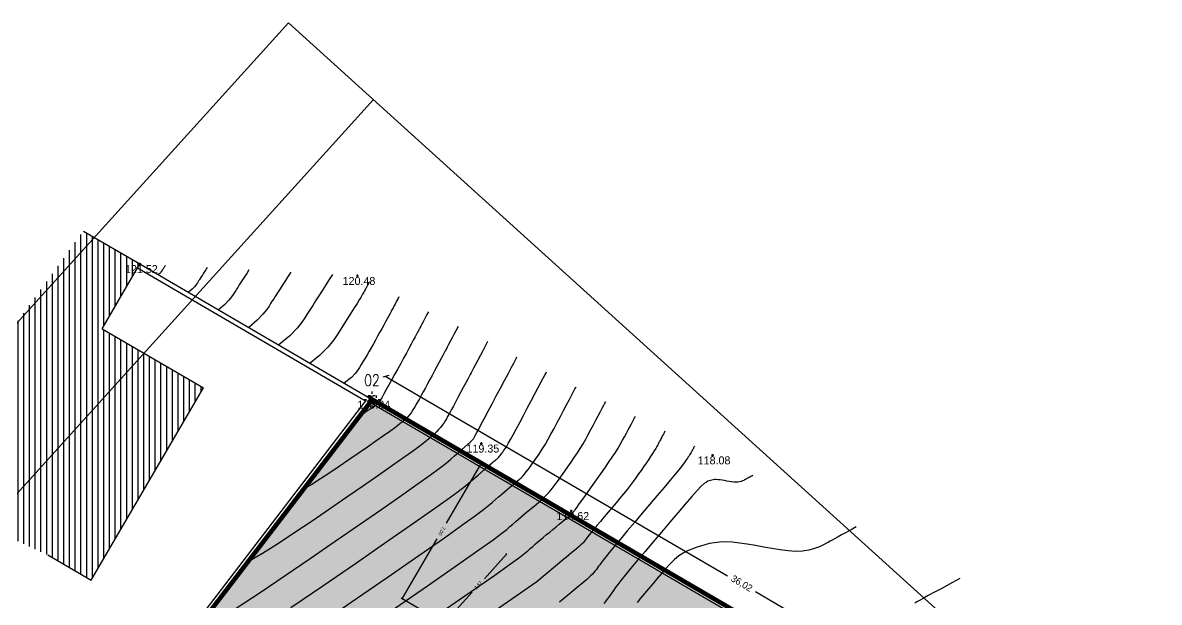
# Model space of a CAD drawing. Extents: x -85466713 to -87592, y -94413748 to -55832.
# Drawn here: x -87681.35 to -87631.64, y -65427.5 to -65402.16 of the extents above; entities that cross this region are included whole.
import ezdxf
from ezdxf.enums import TextEntityAlignment as Align

# ---------------------------------------------------------------- set-up
doc = ezdxf.new("R2010")
doc.units = 0
doc.header["$MEASUREMENT"] = 0
doc.header["$PDMODE"] = 34
doc.header["$PDSIZE"] = 0.05
doc.linetypes.add('ACAD_ISO04W100', pattern=[30, 24, -3, 0, -3])
doc.linetypes.add('DASHED', pattern=[70, 50, -20])
for name, color, linetype in [('0_coordinates', 1, 'Continuous'), ('0_PROP.aux.cotas', 30, 'Continuous'), ('0_tramas piso0', 7, 'Continuous'), ('CV', 8, 'Continuous'), ('CVD', 6, 'Continuous'), ('LEVTP_EDIF', 3, 'Continuous'), ('LEVTP_MURO', 1, 'Continuous'), ('POINTS', 2, 'Continuous'), ('Z', 1, 'Continuous')]:
    doc.layers.add(name, color=color, linetype=linetype)
doc.layers.add('0_folha', color=7, linetype='Continuous', lineweight=9)
doc.layers.add('0_Limites_Terreno', color=30, linetype='DASHED', lineweight=35)
doc.styles.add('coordinates', font='romans', dxfattribs={"width": 0.8})
doc.styles.add('creativespace', font='GOTHIC.TTF')
doc.dimstyles.new('creativespace', dxfattribs={"dimtxt": 0.15, "dimasz": 0.05, "dimexe": 0.05, "dimexo": 0.05, "dimgap": 0.2, "dimtad": 0, "dimtoh": 1, "dimzin": 1, "dimtxsty": 'creativespace', "dimblk": 'OBLIQUE', "dimcen": 0, "dimclrd": 251, "dimclre": 256, "dimclrt": 30, "dimazin": 3, "dimtfac": 1, "dimtmove": 0, "dimatfit": 3, "dimldrblk": 'OBLIQUE', "dimfxl": 1, "dimlwd": -1, "dimlwe": -1, "dimarcsym": 0})

# ---------------------------------------------------------------- blocks, each defined once
blk = doc.blocks.new('_Oblique')
at = {"color": 0, "linetype": 'ByBlock', "lineweight": -2}
blk.add_line((-0.5, -0.5), (0.5, 0.5), dxfattribs=at)
blk = doc.blocks.new('*D231')
at = {"layer": '0_PROP.aux.cotas', "color": 251, "transparency": 16777216}
for p, q in [((-87660.193, -65425.405), (-87661.158, -65426.472)), ((-87662.655, -65428.126), (-87661.69, -65427.059))]:
    blk.add_line(p, q, dxfattribs=at)
at = {"layer": 'DEFPOINTS', "color": 0, "transparency": 16777216}
for p in [(-87660.193, -65425.405), (-87660.193, -65425.405), (-87662.655, -65428.126)]:
    blk.add_point(p, dxfattribs=at)
at = {"layer": '0_PROP.aux.cotas', "color": 251, "transparency": 16777216, "xscale": 0.05, "yscale": 0.05, "zscale": 0.05}
for p, rotation in [((-87660.193, -65425.405), 47.85695784791795), ((-87662.655, -65428.126), 227.856957847918)]:
    blk.add_blockref('_Oblique', p, dxfattribs=dict(at, rotation=rotation))
at = {"layer": '0_PROP.aux.cotas', "color": 30, "transparency": 16777216, "insert": (-87661.424, -65426.765), "char_height": 0.15, "attachment_point": 5, "rotation": 47.857, "style": 'creativespace'}
blk.add_mtext('3,67', dxfattribs=at)
blk = doc.blocks.new('*D235')
at = {"layer": '0_PROP.aux.cotas', "color": 251, "transparency": 16777216}
for p, q in [((-87661.296, -65421.417), (-87662.829, -65424.046)), ((-87664.757, -65427.352), (-87663.223, -65424.723))]:
    blk.add_line(p, q, dxfattribs=at)
at = {"layer": '0_PROP.aux.cotas', "transparency": 16777216}
for p, q in [((-87657.831, -65423.437), (-87661.339, -65421.391)), ((-87661.292, -65429.373), (-87664.8, -65427.327))]:
    blk.add_line(p, q, dxfattribs=at)
at = {"layer": 'DEFPOINTS', "color": 0, "transparency": 16777216}
for p in [(-87661.296, -65421.417), (-87657.788, -65423.462), (-87661.249, -65429.398)]:
    blk.add_point(p, dxfattribs=at)
at = {"layer": '0_PROP.aux.cotas', "color": 251, "transparency": 16777216, "xscale": 0.05, "yscale": 0.05, "zscale": 0.05}
for p, rotation in [((-87661.296, -65421.417), 59.75197543846969), ((-87664.757, -65427.352), 239.7519754384697)]:
    blk.add_blockref('_Oblique', p, dxfattribs=dict(at, rotation=rotation))
at = {"layer": '0_PROP.aux.cotas', "color": 30, "transparency": 16777216, "insert": (-87663.026, -65424.384), "char_height": 0.15, "attachment_point": 5, "rotation": 239.752, "style": 'creativespace'}
blk.add_mtext('7,00', dxfattribs=at)
blk = doc.blocks.new('mk_02')
at = {"linetype": 'ACAD_ISO04W100', "ltscale": 0.001}
for points in [[(-0.25, 0.25), (0, 0.25), (0, 0), (-0.25, 0)], [(0.25, -0.25), (0, -0.25), (0, 0), (0.25, 0)]]:
    blk.add_hatch(color=9, dxfattribs=at).paths.add_polyline_path(points)
for p, q in [((-0.5, 0), (0.5, 0)), ((-0.25, 0.25), (0.25, 0.25)), ((-0.25, 0.25), (-0.25, -0.25)), ((0, -0.5), (0, 0.5)), ((0.25, 0.25), (0.25, -0.25)), ((-0.25, -0.25), (0.25, -0.25))]:
    blk.add_line(p, q, dxfattribs=at)
blk = doc.blocks.new('*D250')
at = {"layer": '0_PROP.aux.cotas', "color": 251, "transparency": 16777216}
for p, q in [((-87665.471, -65417.626), (-87650.525, -65426.342)), ((-87634.359, -65435.769), (-87649.305, -65427.053))]:
    blk.add_line(p, q, dxfattribs=at)
at = {"layer": '0_PROP.aux.cotas', "transparency": 16777216}
for p, q in [((-87665.446, -65417.583), (-87665.446, -65417.583)), ((-87634.334, -65435.726), (-87634.334, -65435.726))]:
    blk.add_line(p, q, dxfattribs=at)
at = {"layer": 'DEFPOINTS', "color": 0, "transparency": 16777216}
for p in [(-87665.471, -65417.626), (-87665.471, -65417.626), (-87634.359, -65435.769)]:
    blk.add_point(p, dxfattribs=at)
at = {"layer": '0_PROP.aux.cotas', "color": 251, "transparency": 16777216, "xscale": 0.2, "yscale": 0.2, "zscale": 0.2}
for p, rotation in [((-87665.471, -65417.626), 149.751975437865), ((-87634.359, -65435.769), 329.751975437865)]:
    blk.add_blockref('_Oblique', p, dxfattribs=dict(at, rotation=rotation))
at = {"layer": '0_PROP.aux.cotas', "color": 30, "transparency": 16777216, "insert": (-87649.915, -65426.697), "char_height": 0.3, "attachment_point": 5, "rotation": 329.752, "style": 'creativespace'}
blk.add_mtext('36,02', dxfattribs=at)

msp = doc.modelspace()

# ---------------------------------------------------------------- hatches: boundary and pattern name
at = {"layer": '0_tramas piso0', "transparency": 33554536}
h = msp.add_hatch(color=55, dxfattribs=at)
h.dxf.hatch_style = 1
edge = h.paths.add_edge_path()
edge.add_line((-87647.703, -65452.904), (-87641.435, -65445.289))
edge.add_line((-87641.435, -65445.289), (-87635.749, -65437.671))
edge.add_line((-87635.749, -65437.671), (-87635.164, -65436.828))
edge.add_line((-87635.164, -65436.828), (-87666.137, -65418.767))
edge.add_line((-87666.137, -65418.767), (-87690.568, -65450.601))
edge.add_line((-87690.568, -65450.601), (-87685.867, -65455.928))
edge.add_line((-87685.867, -65455.928), (-87669.97, -65439.036))
edge.add_line((-87669.97, -65439.036), (-87661.249, -65429.398))
edge.add_line((-87661.249, -65429.398), (-87648.274, -65441.14))
edge.add_line((-87648.274, -65441.14), (-87655.653, -65449.295))
edge.add_line((-87655.653, -65449.295), (-87654.986, -65449.899))
edge.add_line((-87654.986, -65449.899), (-87656.328, -65451.381))
edge.add_line((-87656.328, -65451.381), (-87662.089, -65446.168))
edge.add_line((-87662.089, -65446.168), (-87676.574, -65465.648))
edge.add_arc((-87584.219, -65367.109), 135.054, 226.8557, 232.95013)
edge.add_line((-87665.591, -65474.896), (-87664.429, -65474.511))
edge.add_line((-87664.429, -65474.511), (-87662.084, -65471.827))
edge.add_line((-87662.084, -65471.827), (-87658.074, -65467.226))
edge.add_line((-87658.074, -65467.226), (-87653.499, -65460.459))
edge.add_line((-87653.499, -65460.459), (-87647.703, -65452.904))
edge = h.paths.add_edge_path(flags=17)
edge.add_line((-87663.017, -65445.329), (-87667.282, -65441.469))
edge.add_line((-87667.282, -65441.469), (-87683.541, -65458.563))
edge.add_line((-87683.541, -65458.563), (-87682.435, -65459.817))
edge.add_arc((-87583.44, -65366.282), 136.194, 223.37562, 223.84064)
edge.add_arc((-87574.984, -65357.873), 148.118, 223.92113, 225.75822)
edge.add_line((-87678.324, -65463.985), (-87663.017, -65445.329))
at = {"layer": 'LEVTP_EDIF', "linetype": 'Continuous'}
h = msp.add_hatch(dxfattribs=at)
h.set_pattern_fill('ANSI31', color=5, scale=2, angle=45)
h.set_pattern_definition([(90, (134.19676, 148.2944), (-0.25, -8e-13), [])])
h.paths.add_polyline_path([(-87673.45, -65418.133), (-87677.88, -65415.549), (-87676.225, -65412.711), (-87678.695, -65411.271), (-87681.994, -65415.81), (-87684.378, -65420.31), (-87682.457, -65424.413), (-87680.253, -65425.431), (-87678.352, -65426.54)])

# ---------------------------------------------------------------- linework, layer by layer
at = {"layer": '0_folha'}
for p, q in [((-87669.723, -65402.165), (-87709.58, -65446.208)), ((-87592.431, -65472.11), (-87669.723, -65402.165)), ((-87666.016, -65405.52), (-87705.872, -65449.563))]:
    msp.add_line(p, q, dxfattribs=at)
at = {"layer": '0_Limites_Terreno', "ltscale": 0.02, "const_width": 0.2, "flags": 128}
msp.add_lwpolyline([(-87647.584, -65452.996), (-87641.315, -65445.379), (-87635.629, -65437.761), (-87634.949, -65436.78), (-87666.061, -65418.638), (-87690.688, -65450.759), (-87691.578, -65451.874), (-87687.085, -65456.837), (-87685.113, -65459.47), (-87682.126, -65462.883), (-87679.652, -65465.174), (-87677.273, -65467.098), (-87672.38, -65470.618), (-87666.894, -65474.203), (-87665.591, -65475.054), (-87664.343, -65474.641), (-87661.971, -65471.926), (-87657.961, -65467.325), (-87653.375, -65460.543)], close=True, dxfattribs=at)
at = {"layer": 'CV', "linetype": 'Continuous'}
for points in [[(-87675.111, -65412.772, 0), (-87675.134, -65412.807, 0), (-87675.15, -65412.833, 0), (-87675.17, -65412.863, 0), (-87675.19, -65412.895, 0), (-87675.209, -65412.925, 0), (-87675.226, -65412.95, 0), (-87675.226, -65412.95, 0), (-87675.237, -65412.968, 0), (-87675.245, -65412.981, 0), (-87675.252, -65412.991, 0), (-87675.26, -65413.004, 0), (-87675.271, -65413.022, 0), (-87675.271, -65413.022, 0), (-87675.289, -65413.047, 0), (-87675.316, -65413.082, 0), (-87675.359, -65413.126, 0), (-87675.421, -65413.179, 0), (-87675.422, -65413.179, 0)], [(-87673.284, -65412.871, 0), (-87673.344, -65412.965, 0), (-87673.387, -65413.032, 0), (-87673.438, -65413.112, 0), (-87673.492, -65413.196, 0), (-87673.544, -65413.276, 0), (-87673.586, -65413.343, 0), (-87673.586, -65413.343, 0), (-87673.616, -65413.389, 0), (-87673.638, -65413.423, 0), (-87673.656, -65413.451, 0), (-87673.677, -65413.485, 0), (-87673.707, -65413.531, 0), (-87673.707, -65413.531, 0), (-87673.753, -65413.599, 0), (-87673.825, -65413.691, 0), (-87673.938, -65413.807, 0), (-87674.102, -65413.948, 0), (-87674.103, -65413.948, 0)], [(-87669.63, -65413.07, 0), (-87669.765, -65413.282, 0), (-87669.861, -65413.43, 0), (-87669.976, -65413.61, 0), (-87670.097, -65413.799, 0), (-87670.212, -65413.979, 0), (-87670.308, -65414.128, 0), (-87670.308, -65414.128, 0), (-87670.375, -65414.232, 0), (-87670.423, -65414.307, 0), (-87670.464, -65414.371, 0), (-87670.512, -65414.446, 0), (-87670.579, -65414.551, 0), (-87670.579, -65414.551, 0), (-87670.681, -65414.703, 0), (-87670.844, -65414.908, 0), (-87671.095, -65415.168, 0), (-87671.463, -65415.484, 0), (-87671.466, -65415.486, 0)], [(-87667.803, -65413.169, 0), (-87667.976, -65413.44, 0), (-87668.098, -65413.63, 0), (-87668.244, -65413.859, 0), (-87668.4, -65414.101, 0), (-87668.546, -65414.33, 0), (-87668.668, -65414.52, 0), (-87668.668, -65414.52, 0), (-87668.754, -65414.654, 0), (-87668.815, -65414.749, 0), (-87668.868, -65414.831, 0), (-87668.929, -65414.926, 0), (-87669.015, -65415.06, 0), (-87669.015, -65415.06, 0), (-87669.145, -65415.255, 0), (-87669.353, -65415.517, 0), (-87669.674, -65415.849, 0), (-87670.144, -65416.253, 0), (-87670.147, -65416.255, 0)], [(-87666.19, -65413.491, 0), (-87666.201, -65413.513, 0), (-87666.209, -65413.528, 0), (-87666.219, -65413.546, 0), (-87666.229, -65413.565, 0), (-87666.239, -65413.583, 0), (-87666.246, -65413.598, 0), (-87666.246, -65413.598, 0), (-87666.252, -65413.609, 0), (-87666.256, -65413.616, 0), (-87666.26, -65413.623, 0), (-87666.264, -65413.63, 0), (-87666.269, -65413.641, 0), (-87666.269, -65413.641, 0), (-87666.277, -65413.656, 0), (-87666.288, -65413.676, 0), (-87666.302, -65413.702, 0), (-87666.318, -65413.731, 0), (-87666.336, -65413.766, 0), (-87666.336, -65413.766, 0), (-87666.358, -65413.805, 0), (-87666.381, -65413.847, 0), (-87666.405, -65413.892, 0), (-87666.431, -65413.939, 0), (-87666.458, -65413.987, 0), (-87666.458, -65413.987, 0), (-87666.485, -65414.037, 0), (-87666.519, -65414.096, 0), (-87666.566, -65414.176, 0), (-87666.634, -65414.286, 0), (-87666.727, -65414.436, 0), (-87666.727, -65414.436, 0), (-87666.851, -65414.632, 0), (-87667.002, -65414.869, 0), (-87667.173, -65415.136, 0), (-87667.356, -65415.423, 0), (-87667.547, -65415.72, 0), (-87667.547, -65415.72, 0), (-87667.748, -65416.022, 0), (-87668.004, -65416.347, 0), (-87668.374, -65416.717, 0), (-87668.783, -65417.05, 0)], [(-87664.897, -65414.144, 0), (-87664.937, -65414.219, 0), (-87664.964, -65414.271, 0), (-87664.998, -65414.335, 0), (-87665.033, -65414.401, 0), (-87665.067, -65414.464, 0), (-87665.094, -65414.517, 0), (-87665.094, -65414.517, 0), (-87665.114, -65414.554, 0), (-87665.128, -65414.58, 0), (-87665.14, -65414.603, 0), (-87665.154, -65414.629, 0), (-87665.173, -65414.666, 0), (-87665.173, -65414.666, 0), (-87665.202, -65414.72, 0), (-87665.24, -65414.791, 0), (-87665.287, -65414.878, 0), (-87665.343, -65414.983, 0), (-87665.408, -65415.103, 0), (-87665.408, -65415.103, 0), (-87665.482, -65415.239, 0), (-87665.563, -65415.387, 0), (-87665.65, -65415.545, 0), (-87665.74, -65415.708, 0), (-87665.831, -65415.875, 0), (-87665.831, -65415.875, 0), (-87665.923, -65416.042, 0), (-87666.015, -65416.208, 0), (-87666.106, -65416.371, 0), (-87666.196, -65416.529, 0), (-87666.285, -65416.681, 0), (-87666.285, -65416.681, 0), (-87666.372, -65416.827, 0), (-87666.457, -65416.966, 0), (-87666.542, -65417.101, 0), (-87666.626, -65417.233, 0), (-87666.71, -65417.364, 0), (-87666.71, -65417.364, 0), (-87666.805, -65417.5, 0), (-87666.973, -65417.672, 0), (-87667.283, -65417.915, 0), (-87667.292, -65417.92, 0)], [(-87662.311, -65415.451, 0), (-87662.407, -65415.631, 0), (-87662.475, -65415.759, 0), (-87662.556, -65415.912, 0), (-87662.642, -65416.074, 0), (-87662.723, -65416.228, 0), (-87662.79, -65416.355, 0), (-87662.79, -65416.355, 0), (-87662.838, -65416.445, 0), (-87662.872, -65416.508, 0), (-87662.901, -65416.563, 0), (-87662.935, -65416.627, 0), (-87662.982, -65416.717, 0), (-87662.982, -65416.717, 0), (-87663.05, -65416.845, 0), (-87663.136, -65417.006, 0), (-87663.233, -65417.19, 0), (-87663.338, -65417.385, 0), (-87663.443, -65417.581, 0), (-87663.443, -65417.581, 0), (-87663.545, -65417.769, 0), (-87663.643, -65417.95, 0), (-87663.739, -65418.125, 0), (-87663.833, -65418.296, 0), (-87663.926, -65418.465, 0), (-87663.926, -65418.465, 0), (-87664.019, -65418.633, 0), (-87664.11, -65418.797, 0), (-87664.199, -65418.951, 0), (-87664.284, -65419.091, 0), (-87664.364, -65419.213, 0), (-87664.364, -65419.213, 0), (-87664.438, -65419.313, 0), (-87664.507, -65419.395, 0), (-87664.572, -65419.462, 0), (-87664.635, -65419.521, 0), (-87664.696, -65419.575, 0), (-87664.696, -65419.575, 0), (-87664.759, -65419.629, 0), (-87664.837, -65419.693, 0), (-87664.943, -65419.776, 0), (-87665.092, -65419.886, 0), (-87665.299, -65420.035, 0), (-87665.299, -65420.035, 0), (-87665.572, -65420.227, 0), (-87665.902, -65420.456, 0), (-87666.275, -65420.714, 0), (-87666.677, -65420.991, 0), (-87667.093, -65421.276, 0), (-87667.093, -65421.276, 0), (-87667.511, -65421.563, 0), (-87667.923, -65421.841, 0), (-87668.324, -65422.106, 0), (-87668.708, -65422.347, 0), (-87669.066, -65422.556, 0)], [(-87661.018, -65416.104, 0), (-87661.142, -65416.338, 0), (-87661.23, -65416.503, 0), (-87661.335, -65416.701, 0), (-87661.446, -65416.911, 0), (-87661.551, -65417.109, 0), (-87661.638, -65417.274, 0), (-87661.638, -65417.274, 0), (-87661.7, -65417.39, 0), (-87661.744, -65417.472, 0), (-87661.781, -65417.543, 0), (-87661.825, -65417.626, 0), (-87661.887, -65417.742, 0), (-87661.887, -65417.742, 0), (-87661.974, -65417.907, 0), (-87662.082, -65418.11, 0), (-87662.199, -65418.332, 0), (-87662.317, -65418.554, 0), (-87662.426, -65418.757, 0), (-87662.426, -65418.757, 0), (-87662.517, -65418.927, 0), (-87662.593, -65419.068, 0), (-87662.658, -65419.186, 0), (-87662.714, -65419.289, 0), (-87662.767, -65419.385, 0), (-87662.767, -65419.385, 0), (-87662.819, -65419.48, 0), (-87662.874, -65419.574, 0), (-87662.934, -65419.669, 0), (-87663, -65419.764, 0), (-87663.076, -65419.86, 0), (-87663.076, -65419.86, 0), (-87663.163, -65419.955, 0), (-87663.259, -65420.051, 0), (-87663.363, -65420.147, 0), (-87663.471, -65420.243, 0), (-87663.581, -65420.339, 0), (-87663.581, -65420.339, 0), (-87663.697, -65420.438, 0), (-87663.838, -65420.554, 0), (-87664.031, -65420.704, 0), (-87664.302, -65420.906, 0), (-87664.677, -65421.175, 0), (-87664.677, -65421.175, 0), (-87665.173, -65421.524, 0), (-87665.773, -65421.941, 0), (-87666.45, -65422.409, 0), (-87667.18, -65422.911, 0), (-87667.936, -65423.43, 0), (-87667.936, -65423.43, 0), (-87668.695, -65423.95, 0), (-87669.443, -65424.457, 0), (-87670.171, -65424.936, 0), (-87670.87, -65425.376, 0), (-87671.518, -65425.754, 0)], [(-87672.019, -65427.767, 0), (-87670.963, -65427.072, 0), (-87669.878, -65426.338, 0), (-87668.779, -65425.584, 0), (-87668.779, -65425.584, 0), (-87667.683, -65424.832, 0), (-87666.625, -65424.104, 0), (-87665.643, -65423.425, 0), (-87664.773, -65422.821, 0), (-87664.054, -65422.315, 0), (-87664.054, -65422.315, 0), (-87663.511, -65421.925, 0), (-87663.118, -65421.633, 0), (-87662.838, -65421.415, 0), (-87662.634, -65421.247, 0), (-87662.467, -65421.104, 0), (-87662.467, -65421.104, 0), (-87662.307, -65420.965, 0), (-87662.154, -65420.831, 0), (-87662.012, -65420.707, 0), (-87661.888, -65420.597, 0), (-87661.788, -65420.506, 0), (-87661.788, -65420.506, 0), (-87661.716, -65420.437, 0), (-87661.668, -65420.387, 0), (-87661.638, -65420.352, 0), (-87661.62, -65420.326, 0), (-87661.608, -65420.305, 0), (-87661.608, -65420.305, 0), (-87661.595, -65420.282, 0), (-87661.576, -65420.247, 0), (-87661.543, -65420.185, 0), (-87661.49, -65420.085, 0), (-87661.409, -65419.933, 0), (-87661.409, -65419.933, 0), (-87661.296, -65419.72, 0), (-87661.156, -65419.455, 0), (-87660.995, -65419.152, 0), (-87660.82, -65418.822, 0), (-87660.639, -65418.48, 0), (-87660.639, -65418.48, 0), (-87660.457, -65418.138, 0), (-87660.283, -65417.809, 0), (-87660.124, -65417.508, 0), (-87659.986, -65417.249, 0), (-87659.878, -65417.044, 0), (-87659.878, -65417.044, 0), (-87659.803, -65416.904, 0), (-87659.758, -65416.819, 0), (-87659.735, -65416.775, 0)], [(-87669.622, -65427.738, 0), (-87668.187, -65426.753, 0), (-87666.803, -65425.801, 0), (-87665.522, -65424.917, 0), (-87664.395, -65424.136, 0), (-87663.473, -65423.491, 0), (-87663.473, -65423.491, 0), (-87662.79, -65423.004, 0), (-87662.312, -65422.654, 0), (-87661.989, -65422.406, 0), (-87661.767, -65422.226, 0), (-87661.597, -65422.081, 0), (-87661.597, -65422.081, 0), (-87661.437, -65421.941, 0), (-87661.281, -65421.807, 0), (-87661.137, -65421.681, 0), (-87661.008, -65421.57, 0), (-87660.901, -65421.477, 0), (-87660.901, -65421.477, 0), (-87660.818, -65421.406, 0), (-87660.757, -65421.354, 0), (-87660.712, -65421.316, 0), (-87660.677, -65421.287, 0), (-87660.648, -65421.263, 0), (-87660.648, -65421.263, 0), (-87660.62, -65421.239, 0), (-87660.591, -65421.214, 0), (-87660.561, -65421.187, 0), (-87660.531, -65421.156, 0), (-87660.499, -65421.121, 0), (-87660.499, -65421.121, 0), (-87660.465, -65421.08, 0), (-87660.43, -65421.034, 0), (-87660.393, -65420.985, 0), (-87660.356, -65420.934, 0), (-87660.319, -65420.881, 0), (-87660.319, -65420.881, 0), (-87660.281, -65420.826, 0), (-87660.237, -65420.761, 0), (-87660.183, -65420.674, 0), (-87660.113, -65420.555, 0), (-87660.021, -65420.393, 0), (-87660.021, -65420.393, 0), (-87659.905, -65420.181, 0), (-87659.768, -65419.927, 0), (-87659.615, -65419.64, 0), (-87659.451, -65419.332, 0), (-87659.282, -65419.013, 0), (-87659.282, -65419.013, 0), (-87659.113, -65418.695, 0), (-87658.951, -65418.389, 0), (-87658.803, -65418.109, 0), (-87658.675, -65417.867, 0), (-87658.574, -65417.677, 0), (-87658.574, -65417.677, 0), (-87658.505, -65417.547, 0), (-87658.463, -65417.468, 0), (-87658.442, -65417.427, 0)], [(-87665.287, -65427.907, 0), (-87663.654, -65426.78, 0), (-87662.341, -65425.869, 0), (-87662.341, -65425.869, 0), (-87661.401, -65425.21, 0), (-87660.781, -65424.767, 0), (-87660.402, -65424.486, 0), (-87660.182, -65424.314, 0), (-87660.043, -65424.195, 0), (-87660.043, -65424.195, 0), (-87659.917, -65424.086, 0), (-87659.791, -65423.977, 0), (-87659.668, -65423.87, 0), (-87659.546, -65423.766, 0), (-87659.428, -65423.665, 0), (-87659.428, -65423.665, 0), (-87659.314, -65423.569, 0), (-87659.202, -65423.475, 0), (-87659.093, -65423.385, 0), (-87658.986, -65423.296, 0), (-87658.879, -65423.208, 0), (-87658.879, -65423.208, 0), (-87658.772, -65423.119, 0), (-87658.664, -65423.026, 0), (-87658.553, -65422.924, 0), (-87658.438, -65422.808, 0), (-87658.318, -65422.675, 0), (-87658.318, -65422.675, 0), (-87658.191, -65422.521, 0), (-87658.059, -65422.35, 0), (-87657.923, -65422.165, 0), (-87657.784, -65421.972, 0), (-87657.643, -65421.774, 0), (-87657.643, -65421.774, 0), (-87657.503, -65421.575, 0), (-87657.364, -65421.375, 0), (-87657.227, -65421.176, 0), (-87657.094, -65420.975, 0), (-87656.966, -65420.773, 0), (-87656.966, -65420.773, 0), (-87656.844, -65420.57, 0), (-87656.727, -65420.365, 0), (-87656.614, -65420.16, 0), (-87656.503, -65419.954, 0), (-87656.394, -65419.748, 0), (-87656.394, -65419.748, 0), (-87656.285, -65419.543, 0), (-87656.181, -65419.346, 0), (-87656.085, -65419.166, 0), (-87656.003, -65419.011, 0), (-87655.938, -65418.888, 0), (-87655.938, -65418.888, 0), (-87655.894, -65418.804, 0), (-87655.867, -65418.753, 0), (-87655.853, -65418.727, 0)], [(-87663.283, -65428.102, 0), (-87661.775, -65427.058, 0), (-87661.775, -65427.058, 0), (-87660.707, -65426.312, 0), (-87660.016, -65425.823, 0), (-87659.608, -65425.526, 0), (-87659.39, -65425.357, 0), (-87659.266, -65425.252, 0), (-87659.266, -65425.252, 0), (-87659.157, -65425.158, 0), (-87659.047, -65425.063, 0), (-87658.934, -65424.966, 0), (-87658.818, -65424.866, 0), (-87658.696, -65424.763, 0), (-87658.696, -65424.763, 0), (-87658.569, -65424.656, 0), (-87658.436, -65424.546, 0), (-87658.3, -65424.433, 0), (-87658.161, -65424.318, 0), (-87658.021, -65424.202, 0), (-87658.021, -65424.202, 0), (-87657.882, -65424.087, 0), (-87657.748, -65423.976, 0), (-87657.625, -65423.875, 0), (-87657.519, -65423.787, 0), (-87657.435, -65423.717, 0), (-87657.435, -65423.717, 0), (-87657.377, -65423.668, 0), (-87657.341, -65423.637, 0), (-87657.321, -65423.62, 0), (-87657.313, -65423.612, 0), (-87657.31, -65423.609, 0), (-87657.31, -65423.609, 0), (-87657.308, -65423.606, 0), (-87657.305, -65423.602, 0), (-87657.302, -65423.598, 0), (-87657.297, -65423.592, 0), (-87657.29, -65423.583, 0), (-87657.29, -65423.583, 0), (-87657.281, -65423.573, 0), (-87657.271, -65423.56, 0), (-87657.258, -65423.545, 0), (-87657.245, -65423.529, 0), (-87657.231, -65423.513, 0), (-87657.231, -65423.513, 0), (-87657.216, -65423.495, 0), (-87657.195, -65423.468, 0), (-87657.16, -65423.421, 0), (-87657.104, -65423.345, 0), (-87657.022, -65423.231, 0), (-87657.022, -65423.231, 0), (-87656.909, -65423.072, 0), (-87656.769, -65422.874, 0), (-87656.608, -65422.648, 0), (-87656.434, -65422.402, 0), (-87656.253, -65422.146, 0), (-87656.253, -65422.146, 0), (-87656.072, -65421.89, 0), (-87655.895, -65421.638, 0), (-87655.727, -65421.395, 0), (-87655.57, -65421.164, 0), (-87655.43, -65420.951, 0), (-87655.43, -65420.951, 0), (-87655.309, -65420.758, 0), (-87655.205, -65420.582, 0), (-87655.113, -65420.419, 0), (-87655.029, -65420.265, 0), (-87654.949, -65420.115, 0), (-87654.949, -65420.115, 0), (-87654.871, -65419.967, 0), (-87654.795, -65419.825, 0), (-87654.726, -65419.695, 0), (-87654.667, -65419.582, 0), (-87654.62, -65419.494, 0), (-87654.62, -65419.494, 0), (-87654.588, -65419.433, 0), (-87654.568, -65419.396, 0), (-87654.558, -65419.377, 0)], [(-87653.261, -65420.023, 0), (-87653.302, -65420.099, 0), (-87653.33, -65420.153, 0), (-87653.365, -65420.218, 0), (-87653.401, -65420.287, 0), (-87653.436, -65420.352, 0), (-87653.464, -65420.406, 0), (-87653.464, -65420.406, 0), (-87653.484, -65420.444, 0), (-87653.499, -65420.471, 0), (-87653.511, -65420.494, 0), (-87653.525, -65420.521, 0), (-87653.546, -65420.559, 0), (-87653.546, -65420.559, 0), (-87653.575, -65420.614, 0), (-87653.615, -65420.687, 0), (-87653.665, -65420.776, 0), (-87653.727, -65420.88, 0), (-87653.802, -65420.998, 0), (-87653.802, -65420.998, 0), (-87653.888, -65421.13, 0), (-87653.984, -65421.272, 0), (-87654.089, -65421.422, 0), (-87654.198, -65421.577, 0), (-87654.309, -65421.735, 0), (-87654.309, -65421.735, 0), (-87654.422, -65421.894, 0), (-87654.537, -65422.055, 0), (-87654.657, -65422.22, 0), (-87654.785, -65422.39, 0), (-87654.922, -65422.568, 0), (-87654.922, -65422.568, 0), (-87655.071, -65422.755, 0), (-87655.23, -65422.95, 0), (-87655.397, -65423.15, 0), (-87655.568, -65423.355, 0), (-87655.742, -65423.561, 0), (-87655.742, -65423.561, 0), (-87655.916, -65423.766, 0), (-87656.083, -65423.965, 0), (-87656.239, -65424.15, 0), (-87656.376, -65424.314, 0), (-87656.49, -65424.451, 0), (-87656.49, -65424.451, 0), (-87656.575, -65424.556, 0), (-87656.637, -65424.633, 0), (-87656.68, -65424.69, 0), (-87656.711, -65424.733, 0), (-87656.737, -65424.769, 0), (-87656.737, -65424.769, 0), (-87656.762, -65424.805, 0), (-87656.79, -65424.843, 0), (-87656.827, -65424.886, 0), (-87656.874, -65424.936, 0), (-87656.936, -65424.996, 0), (-87656.936, -65424.996, 0), (-87657.016, -65425.068, 0), (-87657.11, -65425.15, 0), (-87657.216, -65425.239, 0), (-87657.329, -65425.333, 0), (-87657.446, -65425.43, 0), (-87657.446, -65425.43, 0), (-87657.563, -65425.527, 0), (-87657.68, -65425.623, 0), (-87658.864, -65426.609, 0)], [(-87651.968, -65420.676, 0), (-87651.984, -65420.705, 0), (-87651.995, -65420.725, 0), (-87652.008, -65420.75, 0), (-87652.021, -65420.776, 0), (-87652.034, -65420.801, 0), (-87652.045, -65420.821, 0), (-87652.045, -65420.821, 0), (-87652.053, -65420.835, 0), (-87652.058, -65420.846, 0), (-87652.063, -65420.854, 0), (-87652.068, -65420.865, 0), (-87652.076, -65420.879, 0), (-87652.076, -65420.879, 0), (-87652.087, -65420.9, 0), (-87652.102, -65420.927, 0), (-87652.121, -65420.961, 0), (-87652.145, -65421, 0), (-87652.173, -65421.045, 0), (-87652.173, -65421.045, 0), (-87652.206, -65421.095, 0), (-87652.242, -65421.149, 0), (-87652.282, -65421.206, 0), (-87652.323, -65421.265, 0), (-87652.365, -65421.325, 0), (-87652.365, -65421.325, 0), (-87652.41, -65421.387, 0), (-87652.466, -65421.463, 0), (-87652.545, -65421.565, 0), (-87652.66, -65421.708, 0), (-87652.822, -65421.905, 0), (-87652.822, -65421.905, 0), (-87653.038, -65422.165, 0), (-87653.301, -65422.479, 0), (-87653.599, -65422.833, 0), (-87653.92, -65423.214, 0), (-87654.254, -65423.609, 0), (-87654.254, -65423.609, 0), (-87654.587, -65424.003, 0), (-87654.909, -65424.385, 0), (-87655.207, -65424.74, 0), (-87655.471, -65425.056, 0), (-87655.689, -65425.318, 0), (-87655.689, -65425.318, 0), (-87655.853, -65425.52, 0), (-87655.971, -65425.668, 0), (-87656.054, -65425.777, 0), (-87656.115, -65425.86, 0), (-87656.163, -65425.93, 0), (-87656.163, -65425.93, 0), (-87656.211, -65425.997, 0), (-87656.26, -65426.065, 0), (-87656.313, -65426.134, 0), (-87656.371, -65426.204, 0), (-87656.437, -65426.276, 0), (-87656.437, -65426.276, 0), (-87656.513, -65426.35, 0), (-87656.596, -65426.425, 0), (-87656.684, -65426.502, 0), (-87657.877, -65427.502, 0)], [(-87644.894, -65424.21, 0), (-87645.08, -65424.311, 0), (-87645.211, -65424.382, 0), (-87645.369, -65424.468, 0), (-87645.536, -65424.559, 0), (-87645.693, -65424.645, 0), (-87645.824, -65424.716, 0), (-87645.824, -65424.716, 0), (-87645.917, -65424.766, 0), (-87645.982, -65424.802, 0), (-87646.039, -65424.832, 0), (-87646.104, -65424.868, 0), (-87646.196, -65424.918, 0), (-87646.196, -65424.918, 0), (-87646.33, -65424.989, 0), (-87646.504, -65425.072, 0), (-87646.717, -65425.154, 0), (-87646.964, -65425.223, 0), (-87647.243, -65425.267, 0), (-87647.243, -65425.267, 0), (-87647.55, -65425.277, 0), (-87647.878, -65425.257, 0), (-87648.224, -65425.214, 0), (-87648.581, -65425.156, 0), (-87648.943, -65425.091, 0), (-87648.943, -65425.091, 0), (-87649.306, -65425.025, 0), (-87649.661, -65424.965, 0), (-87650.002, -65424.914, 0), (-87650.323, -65424.878, 0), (-87650.616, -65424.862, 0), (-87650.616, -65424.862, 0), (-87650.876, -65424.87, 0), (-87651.109, -65424.897, 0), (-87651.32, -65424.939, 0), (-87651.518, -65424.992, 0), (-87651.709, -65425.049, 0), (-87651.709, -65425.049, 0), (-87651.899, -65425.108, 0), (-87652.088, -65425.174, 0), (-87652.278, -65425.254, 0), (-87652.468, -65425.353, 0), (-87652.658, -65425.479, 0), (-87652.658, -65425.479, 0), (-87652.848, -65425.636, 0), (-87653.038, -65425.82, 0), (-87653.228, -65426.024, 0), (-87653.418, -65426.242, 0), (-87653.608, -65426.466, 0), (-87653.608, -65426.466, 0), (-87653.797, -65426.69, 0), (-87653.983, -65426.911, 0), (-87654.161, -65427.124, 0), (-87654.326, -65427.326, 0), (-87654.477, -65427.514, 0)], [(-87640.373, -65426.466, 0), (-87640.693, -65426.64, 0), (-87640.918, -65426.762, 0), (-87641.189, -65426.91, 0), (-87641.476, -65427.065, 0), (-87641.747, -65427.213, 0), (-87641.972, -65427.335, 0), (-87641.972, -65427.335, 0), (-87642.131, -65427.422, 0), (-87642.243, -65427.483, 0), (-87642.34, -65427.536, 0)], [(-87658.864, -65426.609, 0), (-87665.052, -65430.897, 0), (-87667.518, -65432.593, 0), (-87670.201, -65434.436, 0), (-87672.992, -65436.354, 0), (-87672.992, -65436.354, 0), (-87675.788, -65438.272, 0), (-87678.494, -65440.122, 0), (-87681.023, -65441.835, 0), (-87683.285, -65443.343, 0), (-87685.193, -65444.576, 0), (-87685.193, -65444.576, 0), (-87686.614, -65445.444, 0)]]:
    msp.add_polyline3d(points, dxfattribs=at)
at = {"layer": 'CVD', "linetype": 'Continuous'}
for points in [[(-87671.457, -65412.971, 0), (-87671.555, -65413.123, 0), (-87671.624, -65413.231, 0), (-87671.707, -65413.361, 0), (-87671.795, -65413.498, 0), (-87671.878, -65413.627, 0), (-87671.947, -65413.735, 0), (-87671.947, -65413.735, 0), (-87671.996, -65413.811, 0), (-87672.03, -65413.865, 0), (-87672.06, -65413.911, 0), (-87672.094, -65413.965, 0), (-87672.143, -65414.041, 0), (-87672.143, -65414.041, 0), (-87672.217, -65414.151, 0), (-87672.335, -65414.3, 0), (-87672.516, -65414.487, 0), (-87672.782, -65414.716, 0), (-87672.784, -65414.717, 0)], [(-87663.604, -65414.798, 0), (-87663.672, -65414.925, 0), (-87663.719, -65415.015, 0), (-87663.777, -65415.123, 0), (-87663.837, -65415.238, 0), (-87663.895, -65415.346, 0), (-87663.942, -65415.436, 0), (-87663.942, -65415.436, 0), (-87663.976, -65415.499, 0), (-87664, -65415.544, 0), (-87664.02, -65415.583, 0), (-87664.044, -65415.628, 0), (-87664.078, -65415.691, 0), (-87664.078, -65415.691, 0), (-87664.126, -65415.783, 0), (-87664.19, -65415.902, 0), (-87664.268, -65416.048, 0), (-87664.358, -65416.216, 0), (-87664.46, -65416.405, 0), (-87664.46, -65416.405, 0), (-87664.572, -65416.611, 0), (-87664.693, -65416.832, 0), (-87664.82, -65417.064, 0), (-87664.952, -65417.303, 0), (-87665.085, -65417.546, 0), (-87665.085, -65417.546, 0), (-87665.218, -65417.787, 0), (-87665.346, -65418.019, 0), (-87665.465, -65418.233, 0), (-87665.568, -65418.419, 0), (-87665.652, -65418.567, 0), (-87665.652, -65418.567, 0), (-87665.713, -65418.671, 0), (-87665.755, -65418.739, 0), (-87665.781, -65418.778, 0), (-87665.798, -65418.799, 0), (-87665.81, -65418.81, 0), (-87665.81, -65418.81, 0), (-87665.822, -65418.82, 0), (-87665.836, -65418.832, 0), (-87665.856, -65418.847, 0), (-87665.883, -65418.867, 0), (-87665.921, -65418.895, 0), (-87665.921, -65418.895, 0), (-87665.971, -65418.93, 0), (-87666.032, -65418.972, 0), (-87666.1, -65419.019, 0), (-87666.174, -65419.07, 0), (-87666.251, -65419.123, 0), (-87666.251, -65419.123, 0), (-87666.327, -65419.175, 0), (-87666.403, -65419.226, 0), (-87666.477, -65419.275, 0), (-87666.547, -65419.319, 0), (-87666.612, -65419.357, 0)], [(-87668.69, -65428.673, 0), (-87666.982, -65427.499, 0), (-87665.405, -65426.412, 0), (-87664.024, -65425.458, 0), (-87662.907, -65424.68, 0), (-87662.907, -65424.68, 0), (-87662.096, -65424.107, 0), (-87661.547, -65423.711, 0), (-87661.195, -65423.446, 0), (-87660.975, -65423.27, 0), (-87660.82, -65423.138, 0), (-87660.82, -65423.138, 0), (-87660.677, -65423.014, 0), (-87660.536, -65422.892, 0), (-87660.402, -65422.776, 0), (-87660.277, -65422.668, 0), (-87660.164, -65422.571, 0), (-87660.164, -65422.571, 0), (-87660.066, -65422.488, 0), (-87659.98, -65422.415, 0), (-87659.903, -65422.35, 0), (-87659.832, -65422.291, 0), (-87659.764, -65422.235, 0), (-87659.764, -65422.235, 0), (-87659.696, -65422.179, 0), (-87659.627, -65422.12, 0), (-87659.557, -65422.055, 0), (-87659.484, -65421.982, 0), (-87659.408, -65421.898, 0), (-87659.408, -65421.898, 0), (-87659.328, -65421.801, 0), (-87659.244, -65421.692, 0), (-87659.158, -65421.575, 0), (-87659.07, -65421.453, 0), (-87658.981, -65421.327, 0), (-87658.981, -65421.327, 0), (-87658.892, -65421.2, 0), (-87658.8, -65421.068, 0), (-87658.705, -65420.925, 0), (-87658.603, -65420.765, 0), (-87658.494, -65420.583, 0), (-87658.494, -65420.583, 0), (-87658.375, -65420.376, 0), (-87658.248, -65420.146, 0), (-87658.114, -65419.9, 0), (-87657.977, -65419.643, 0), (-87657.838, -65419.381, 0), (-87657.838, -65419.381, 0), (-87657.699, -65419.119, 0), (-87657.566, -65418.868, 0), (-87657.444, -65418.638, 0), (-87657.339, -65418.439, 0), (-87657.256, -65418.283, 0), (-87657.256, -65418.283, 0), (-87657.199, -65418.176, 0), (-87657.165, -65418.111, 0), (-87657.147, -65418.077, 0)], [(-87649.416, -65421.954, 0), (-87649.468, -65421.983, 0), (-87649.505, -65422.003, 0), (-87649.549, -65422.027, 0), (-87649.596, -65422.052, 0), (-87649.64, -65422.076, 0), (-87649.677, -65422.096, 0), (-87649.677, -65422.096, 0), (-87649.703, -65422.11, 0), (-87649.721, -65422.12, 0), (-87649.737, -65422.129, 0), (-87649.755, -65422.139, 0), (-87649.781, -65422.153, 0), (-87649.781, -65422.153, 0), (-87649.818, -65422.173, 0), (-87649.868, -65422.196, 0), (-87649.927, -65422.219, 0), (-87649.997, -65422.239, 0), (-87650.075, -65422.251, 0), (-87650.075, -65422.251, 0), (-87650.161, -65422.254, 0), (-87650.253, -65422.248, 0), (-87650.35, -65422.236, 0), (-87650.45, -65422.22, 0), (-87650.552, -65422.202, 0), (-87650.552, -65422.202, 0), (-87650.654, -65422.183, 0), (-87650.754, -65422.166, 0), (-87650.849, -65422.152, 0), (-87650.939, -65422.142, 0), (-87651.022, -65422.137, 0), (-87651.022, -65422.137, 0), (-87651.095, -65422.139, 0), (-87651.16, -65422.147, 0), (-87651.219, -65422.159, 0), (-87651.275, -65422.174, 0), (-87651.328, -65422.19, 0), (-87651.328, -65422.19, 0), (-87651.384, -65422.209, 0), (-87651.452, -65422.245, 0), (-87651.544, -65422.314, 0), (-87651.674, -65422.433, 0), (-87651.854, -65422.618, 0), (-87651.854, -65422.618, 0), (-87652.093, -65422.881, 0), (-87652.381, -65423.21, 0), (-87652.706, -65423.59, 0), (-87653.056, -65424.002, 0), (-87653.419, -65424.432, 0), (-87653.419, -65424.432, 0), (-87653.782, -65424.862, 0), (-87654.133, -65425.278, 0), (-87654.461, -65425.668, 0), (-87654.753, -65426.018, 0), (-87654.998, -65426.315, 0), (-87654.998, -65426.315, 0), (-87655.187, -65426.55, 0), (-87655.329, -65426.732, 0), (-87655.436, -65426.873, 0), (-87655.519, -65426.989, 0), (-87655.59, -65427.09, 0), (-87655.59, -65427.09, 0), (-87655.66, -65427.19, 0), (-87655.729, -65427.288, 0), (-87655.799, -65427.382, 0), (-87655.868, -65427.472, 0), (-87655.939, -65427.555, 0)], [(-87649.416, -65421.954, 0), (-87649.468, -65421.983, 0), (-87649.505, -65422.003, 0), (-87649.549, -65422.027, 0), (-87649.596, -65422.052, 0), (-87649.64, -65422.076, 0), (-87649.677, -65422.096, 0), (-87649.677, -65422.096, 0), (-87649.703, -65422.11, 0), (-87649.721, -65422.12, 0), (-87649.737, -65422.129, 0), (-87649.755, -65422.139, 0), (-87649.781, -65422.153, 0), (-87649.781, -65422.153, 0), (-87649.818, -65422.173, 0), (-87649.868, -65422.196, 0), (-87649.927, -65422.219, 0), (-87649.997, -65422.239, 0), (-87650.075, -65422.251, 0), (-87650.075, -65422.251, 0), (-87650.161, -65422.254, 0), (-87650.253, -65422.248, 0), (-87650.35, -65422.236, 0), (-87650.45, -65422.22, 0), (-87650.552, -65422.202, 0), (-87650.552, -65422.202, 0), (-87650.654, -65422.183, 0), (-87650.754, -65422.166, 0), (-87650.849, -65422.152, 0), (-87650.939, -65422.142, 0), (-87651.022, -65422.137, 0), (-87651.022, -65422.137, 0), (-87651.095, -65422.139, 0), (-87651.16, -65422.147, 0), (-87651.219, -65422.159, 0), (-87651.275, -65422.174, 0), (-87651.328, -65422.19, 0), (-87651.328, -65422.19, 0), (-87651.384, -65422.209, 0), (-87651.452, -65422.245, 0), (-87651.544, -65422.314, 0), (-87651.674, -65422.433, 0), (-87651.854, -65422.618, 0), (-87651.854, -65422.618, 0), (-87652.093, -65422.881, 0), (-87652.381, -65423.21, 0), (-87652.706, -65423.59, 0), (-87653.056, -65424.002, 0), (-87653.419, -65424.432, 0), (-87653.419, -65424.432, 0), (-87653.782, -65424.862, 0), (-87654.133, -65425.278, 0), (-87654.461, -65425.668, 0), (-87654.753, -65426.018, 0), (-87654.998, -65426.315, 0), (-87654.998, -65426.315, 0), (-87655.187, -65426.55, 0), (-87655.329, -65426.732, 0), (-87655.436, -65426.873, 0), (-87655.519, -65426.989, 0), (-87655.59, -65427.09, 0), (-87655.59, -65427.09, 0), (-87655.66, -65427.19, 0), (-87655.729, -65427.288, 0), (-87655.799, -65427.382, 0), (-87655.868, -65427.472, 0), (-87655.939, -65427.555, 0)]]:
    msp.add_polyline3d(points, dxfattribs=at)
at = {"layer": 'LEVTP_EDIF', "linetype": 'Continuous'}
for p, q in [((-87678.695, -65411.271), (-87676.225, -65412.711)), ((-87677.88, -65415.549), (-87676.225, -65412.711)), ((-87677.88, -65415.549), (-87673.45, -65418.133)), ((-87678.352, -65426.54), (-87673.45, -65418.133)), ((-87680.253, -65425.431), (-87678.352, -65426.54))]:
    msp.add_line(p, q, dxfattribs=at)
at = {"layer": 'LEVTP_MURO', "linetype": 'Continuous'}
for p, q in [((-87676.326, -65412.883), (-87666.358, -65418.696)), ((-87676.225, -65412.711), (-87666.061, -65418.638)), ((-87666.061, -65418.638), (-87690.688, -65450.759)), ((-87666.061, -65418.638), (-87634.949, -65436.78)), ((-87666.358, -65418.696), (-87690.698, -65450.443)), ((-87666.137, -65418.767), (-87635.164, -65436.828))]:
    msp.add_line(p, q, dxfattribs=at)
at = {"layer": 'POINTS'}
for p in [(-87676.225, -65412.711, 121.522), (-87666.709, -65413.229, 120.48), (-87666.061, -65418.638, 120.045), (-87661.29, -65420.557, 119.345), (-87651.18, -65421.074, 118.078), (-87657.359, -65423.509, 118.617)]:
    msp.add_point(p, dxfattribs=at)

# ---------------------------------------------------------------- block references
at = {"layer": '0_coordinates', "linetype": 'Continuous', "xscale": 0.7, "yscale": 0.7, "zscale": 0.7}
msp.add_blockref('mk_02', (-87666.061, -65418.638), dxfattribs=at)

# ---------------------------------------------------------------- texts
at = {"layer": '0_coordinates', "color": 3, "linetype": 'Continuous', "style": 'coordinates', "width": 0.8}
msp.add_text('02', height=0.5, dxfattribs=at).set_placement((-87666.419, -65418.046))
at = {"layer": 'Z'}
for s, p in [(' 121.52', (-87676.225, -65413.111, 121.522)), (' 120.48', (-87666.709, -65413.629, 120.48)), (' 120.04', (-87666.061, -65419.038, 120.045)), (' 119.35', (-87661.29, -65420.957, 119.345)), (' 118.08', (-87651.18, -65421.474, 118.078)), (' 118.62', (-87657.359, -65423.909, 118.617))]:
    msp.add_text(s, height=0.35, dxfattribs=at).set_placement(p, align=Align.CENTER)

# ---------------------------------------------------------------- dimensions: what is measured, and where the dimension line sits
at = {"layer": '0_PROP.aux.cotas'}
dim = msp.add_linear_dim(base=(-87665.471, -65417.626), p1=(-87634.359, -65435.769), p2=(-87665.471, -65417.626), angle=329.752, dimstyle='creativespace', override={"dimtxt": 0.3, "dimasz": 0.2}, dxfattribs=at)
dim.commit()
dim.dimension.update_dxf_attribs({"geometry": '*D250', "text_midpoint": (-87649.915, -65426.697)})
dim = msp.add_aligned_dim(p1=(-87661.249, -65429.398), p2=(-87657.788, -65423.462), distance=4.061, text='7,00', dimstyle='creativespace', dxfattribs=at)
dim.commit()
dim.dimension.update_dxf_attribs({"geometry": '*D235', "text_midpoint": (-87663.026, -65424.384)})
dim = msp.add_aligned_dim(p1=(-87662.655, -65428.126), p2=(-87660.193, -65425.405), distance=0, dimstyle='creativespace', dxfattribs=at)
dim.commit()
dim.dimension.update_dxf_attribs({"geometry": '*D231', "text_midpoint": (-87661.424, -65426.765)})

doc.saveas('drawing.dxf')
